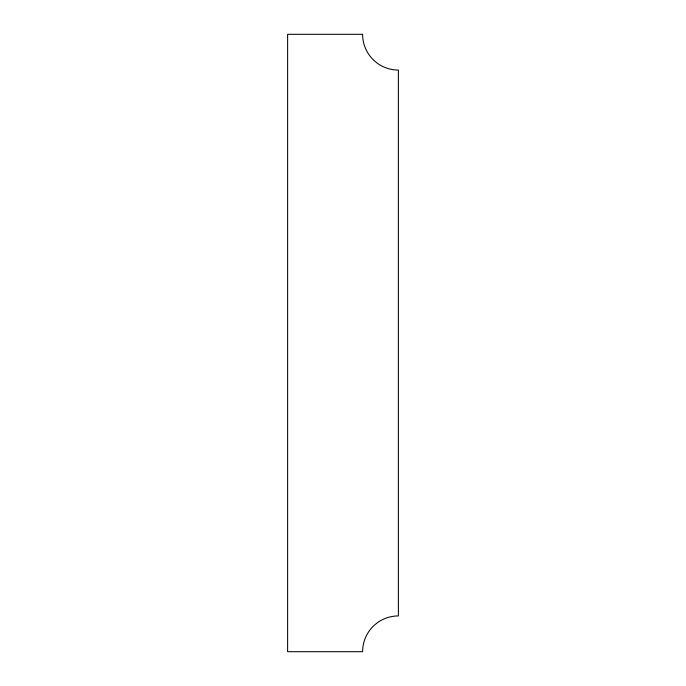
<?xml version="1.0" encoding="UTF-8"?>
<svg xmlns="http://www.w3.org/2000/svg" width="686" height="686" viewBox="0 0 686 686"><rect width="100%" height="100%" fill="white"/><g stroke="black" fill="none" stroke-linecap="round" stroke-linejoin="round"><path stroke-width="1.03" d="M362.611 34.3L287.614 34.3L287.614 651.7L362.611 651.7A35.766 35.766 0 0 1 398.386 615.934L398.386 70.066A35.766 35.766 0 0 1 362.611 34.3"/></g></svg>
